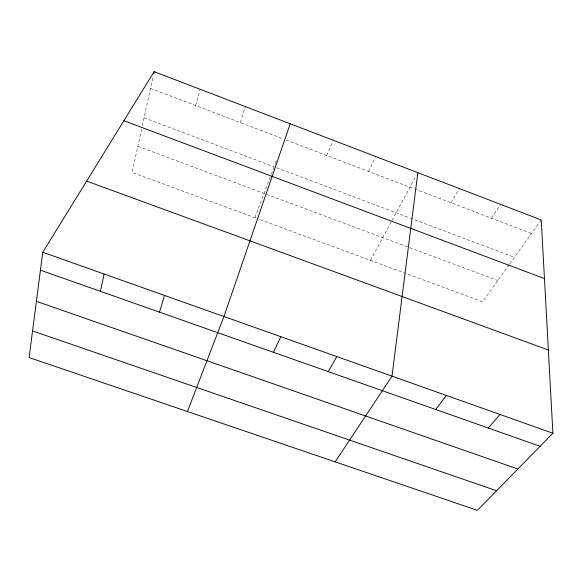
<?xml version="1.0" encoding="UTF-8"?>
<svg xmlns="http://www.w3.org/2000/svg" width="582" height="582" viewBox="0 0 582 582"><rect width="100%" height="100%" fill="white"/><g stroke="black" fill="none" stroke-linecap="round" stroke-linejoin="round"><path stroke-width="0.44" stroke-dasharray="2.91 2.18" d="M141.593 129.044L132.114 172.41L258.292 218.985M142.35 125.588L153.182 76.053M195.639 105.568L200.041 89.235M240.264 122.555L245.4 106.615M254.909 217.733L270.936 175.095M271.248 174.265L275.002 164.284M275.315 163.455L276.566 160.13M326.713 155.474L333.246 140.262M368.581 171.414L375.776 156.558M370.45 260.38L391.555 221.313M391.977 220.534L416.188 175.728M450.955 202.776L459.431 188.604M491.477 218.206L500.564 204.362M509.25 264.57L482.565 301.76L259.135 219.298M509.767 263.842L541.253 219.945M137.818 146.329L408.862 247.35M409.706 247.663L497.814 280.502M144.052 117.811L274.064 166.779M276.581 167.732L514.444 257.324M150.491 88.377L283.529 139.033M286.068 140L531.555 233.469"/><path stroke-width="0.87" d="M417.84 172.672L392.006 376.161L335.174 461.875M42.77 252.253L29.1 357.544L477.378 510.349L552.9 433.241L541.253 219.945L154.143 71.651L42.77 252.253L552.9 433.241M100.439 291.342L104.098 274.013M153.764 73.412L154.143 71.651M159.526 312.163L164.48 295.43M290.229 123.784L223.939 316.528L187.44 411.518M273.402 352.299L280.786 336.702M328.277 371.636L336.803 356.57M435.692 409.488L446.409 395.462M488.269 428.017L500.04 414.486M32.556 330.932L496.592 490.735M36.397 301.323L517.864 469.012M40.442 270.193L540.118 446.292M86.653 181.104L548.353 350.015M123.879 120.736L544.454 278.582"/></g></svg>
